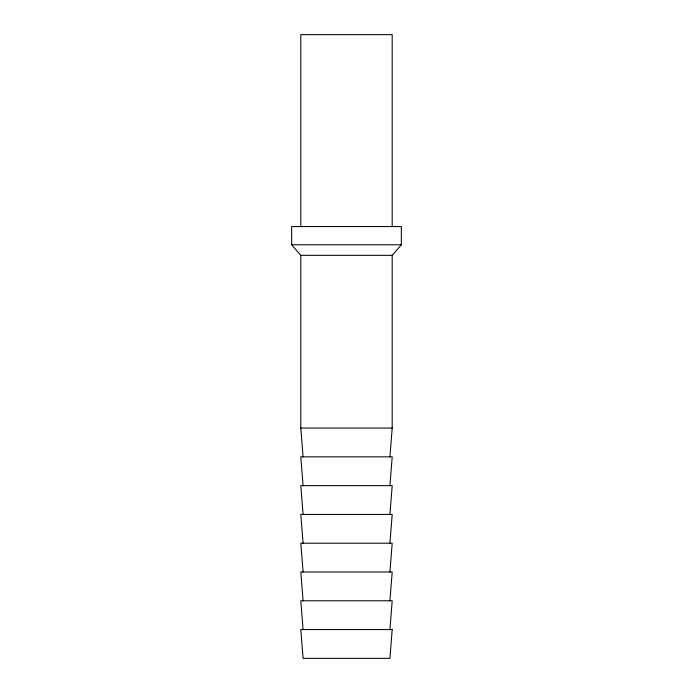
<?xml version="1.0" encoding="UTF-8"?>
<svg xmlns="http://www.w3.org/2000/svg" width="693" height="693" viewBox="0 0 693 693"><rect width="100%" height="100%" fill="white"/><g stroke="black" fill="none" stroke-linecap="round" stroke-linejoin="round"><path stroke-width="1.04" d="M389.916 456.843L392.195 428.057L392.195 255.345L401.334 244.785L401.334 226.559L291.666 226.559L291.666 244.785L300.805 255.345L300.805 428.057L303.084 456.843M389.916 485.637L392.195 456.843L300.805 456.843L303.084 485.637M389.916 514.423L392.195 485.637L300.805 485.637L303.084 514.423M389.916 543.208L392.195 514.423L300.805 514.423L303.084 543.208M389.916 571.994L392.195 543.208L300.805 543.208L303.084 571.994M389.916 600.779L392.195 571.994L300.805 571.994L303.084 600.779M389.916 629.565L392.195 600.779L300.805 600.779L303.084 629.565M291.666 244.785L401.334 244.785M300.805 255.345L392.195 255.345M300.805 428.057L392.195 428.057M392.195 226.559L392.195 34.65L300.805 34.65L300.805 226.559M392.195 629.565L389.916 658.35L303.084 658.35L300.805 629.565L392.195 629.565"/></g></svg>
